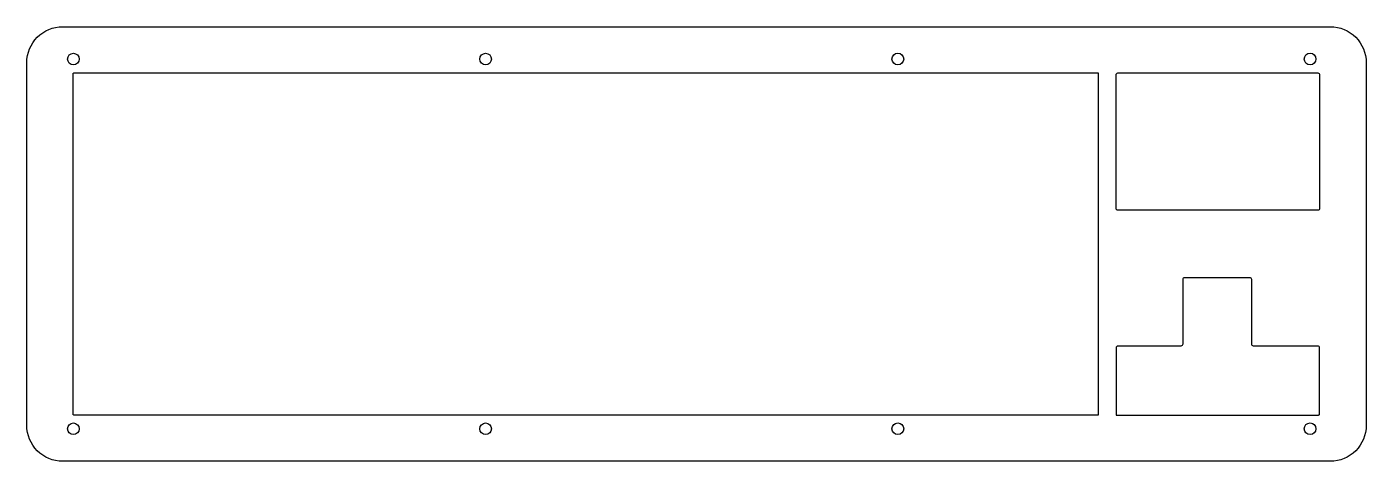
# Model space of a CAD drawing. Header units: millimetres. Extents: x -13 to 361, y -108 to 13.
import ezdxf

# ---------------------------------------------------------------- set-up
doc = ezdxf.new("R2010")
doc.units = ezdxf.units.MM
doc.layers.get('0').update_dxf_attribs({"linetype": 'CONTINUOUS'})

msp = doc.modelspace()

# ---------------------------------------------------------------- linework, layer by layer
for points in [[(-13, 3, -0.414214), (-3, 13), (350.66, 13, -0.414214), (360.66, 3), (360.66, -98.25, -0.414214), (350.66, -108.25), (-3, -108.25, -0.414214), (-13, -98.25)], [(-0.1, -0.15, -0.414214), (0.15, 0.1), (285.85, 0.1), (285.85, -95.35), (0.15, -95.35, -0.414214), (-0.1, -95.1)], [(291.41, -38.2, -0.414214), (290.91, -37.7), (290.91, -0.4, -0.414214), (291.41, 0.1), (347.14, 0.1, -0.414214), (347.64, -0.4), (347.64, -37.7, -0.414214), (347.14, -38.2)], [(308.96, -76.1), (291.41, -76.1, 0.414214), (290.91, -76.6), (290.91, -95.35), (347.39, -95.35, 0.414214), (347.64, -95.1), (347.64, -76.6, 0.414214), (347.14, -76.1), (329.21, -76.1, -0.414214), (328.71, -75.6), (328.71, -57.55, 0.414214), (328.21, -57.05), (309.96, -57.05, 0.414214), (309.46, -57.55), (309.46, -75.6, -0.414214)]]:
    msp.add_lwpolyline(points, format="xyb", close=True)
for centre, radius in [((0, 4), 1.62), ((115, 4), 1.62), ((230, 4), 1.63), ((345, 4), 1.63), ((0, -99.2), 1.62), ((115, -99.2), 1.62), ((230, -99.2), 1.63), ((345, -99.2), 1.63)]:
    msp.add_circle(centre, radius)

doc.saveas('drawing.dxf')
